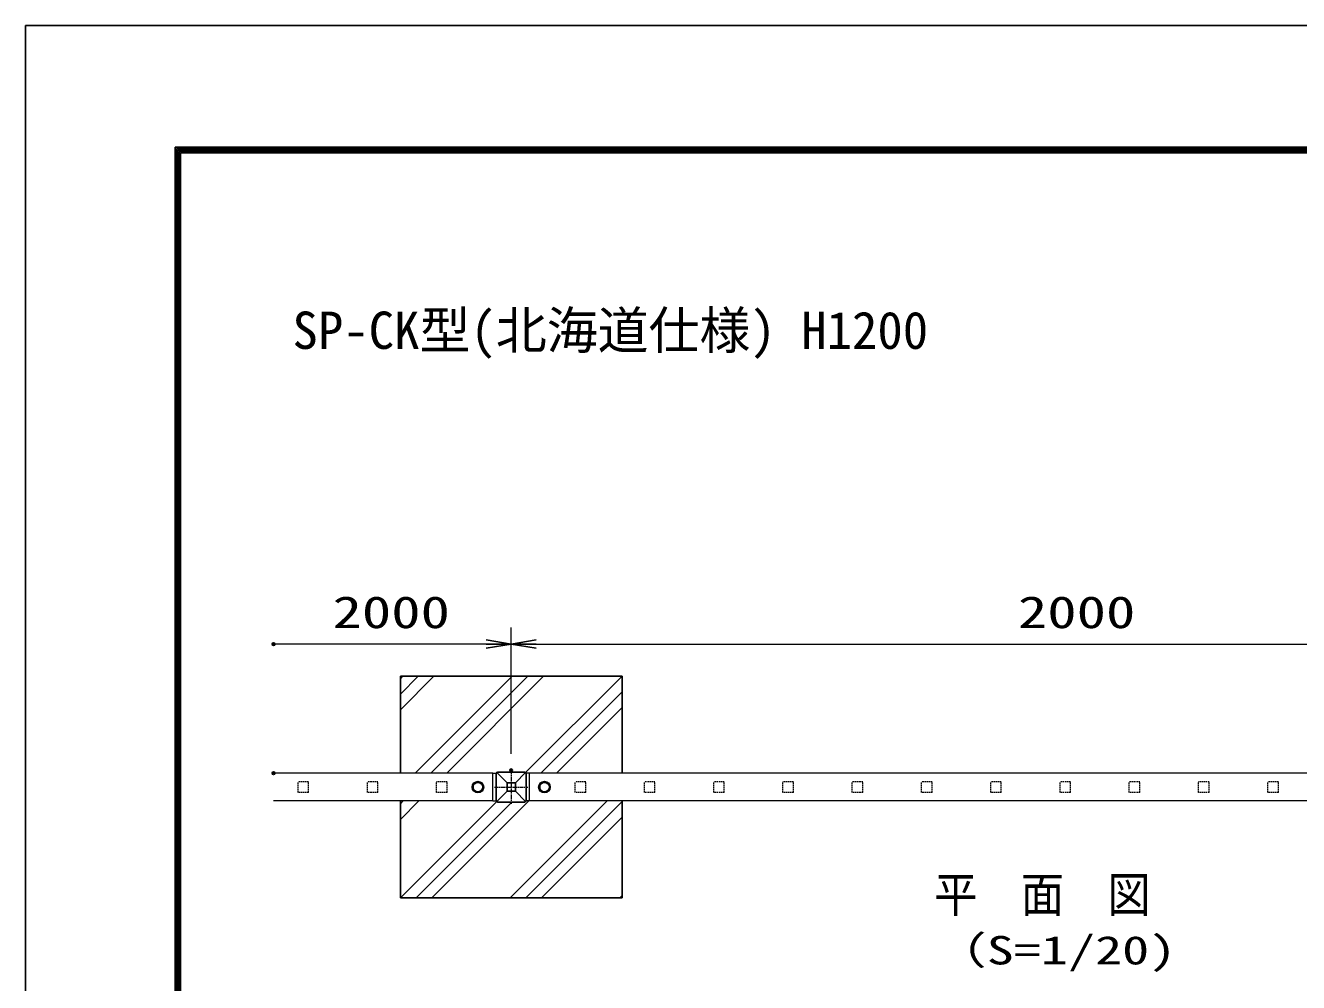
# Model space of a CAD drawing. Units: millimetres, scale not verified. Extents: x -4200 to 4200, y -2970 to 2970.
# Drawn here: x -4200 to -1902, y 1242 to 2970 of the extents above; entities that cross this region are included whole.
import ezdxf
from ezdxf.enums import TextEntityAlignment as Align

# ---------------------------------------------------------------- set-up
doc = ezdxf.new("R2010")
doc.units = ezdxf.units.MM
doc.header["$LTSCALE"] = 10
doc.header["$PDMODE"] = 32
doc.header["$PDSIZE"] = 5
doc.linetypes.add('USER1', pattern=[0.375, 0.25, -0.125])
doc.linetypes.add('USER2', pattern=[1.125, 0.75, -0.125, 0.125, -0.125])
for name, color, linetype, lineweight in [('0-0_D-TTL-TXT', 7, 'Continuous', 25), ('0-1_D-STR-TXT', 7, 'Continuous', 25), ('0-2_D-STR2', 7, 'Continuous', 13), ('0-3_D-STR3', 3, 'Continuous', 13), ('0-4_D-STR1', 1, 'Continuous', 25), ('0-5_D-BMK', 2, 'USER2', 13), ('0-6_D-STR-DIM', 7, 'Continuous', 13), ('0-7_0', 7, 'Continuous', 25), ('0-9_D-STR4', 7, 'Continuous', 25), ('0-C_D-TTL', 7, 'Continuous', 25)]:
    doc.layers.add(name, color=color, linetype=linetype, lineweight=lineweight)
doc.layers.add('0-8_Defpoints', color=8, linetype='Continuous')
doc.styles.add('ＭＳ ゴシック', font='')
doc.styles.get('ＭＳ ゴシック').set_extended_font_data('MS Gothic')

# ---------------------------------------------------------------- blocks, each defined once
blk = doc.blocks.new('DARROWS')
at = {"layer": '0-7_0'}
blk.add_line((0, 0), (-9.991, 0), dxfattribs=at)
blk.add_lwpolyline([(-10, -1.667), (0, 0), (-10, 1.667)], dxfattribs=at)

msp = doc.modelspace()

# ---------------------------------------------------------------- linework, layer by layer
at = {"layer": '0-2_D-STR2', "linetype": 'USER1'}
for p, q in [((-3688.59, 1604.85), (-3707.59, 1604.85)), ((-3707.59, 1585.85), (-3707.59, 1604.85)), ((-3688.59, 1585.85), (-3707.59, 1585.85)), ((-3688.59, 1585.85), (-3688.59, 1604.85)), ((-3563.59, 1604.85), (-3582.59, 1604.85)), ((-3582.59, 1585.85), (-3582.59, 1604.85)), ((-3563.59, 1585.85), (-3582.59, 1585.85)), ((-3563.59, 1585.85), (-3563.59, 1604.85)), ((-3438.59, 1604.85), (-3457.59, 1604.85)), ((-3457.59, 1585.85), (-3457.59, 1604.85)), ((-3438.59, 1585.85), (-3457.59, 1585.85)), ((-3438.59, 1585.85), (-3438.59, 1604.85)), ((-3188.59, 1604.85), (-3207.59, 1604.85)), ((-3207.59, 1585.85), (-3207.59, 1604.85)), ((-3188.59, 1585.85), (-3207.59, 1585.85)), ((-3188.59, 1585.85), (-3188.59, 1604.85)), ((-3063.59, 1604.85), (-3082.59, 1604.85)), ((-3082.59, 1585.85), (-3082.59, 1604.85)), ((-3063.59, 1585.85), (-3082.59, 1585.85)), ((-3063.59, 1585.85), (-3063.59, 1604.85)), ((-2938.59, 1604.85), (-2957.59, 1604.85)), ((-2957.59, 1585.85), (-2957.59, 1604.85)), ((-2938.59, 1585.85), (-2957.59, 1585.85)), ((-2938.59, 1585.85), (-2938.59, 1604.85)), ((-2813.59, 1604.85), (-2832.59, 1604.85)), ((-2832.59, 1585.85), (-2832.59, 1604.85)), ((-2813.59, 1585.85), (-2832.59, 1585.85)), ((-2813.59, 1585.85), (-2813.59, 1604.85)), ((-2688.59, 1604.85), (-2707.59, 1604.85)), ((-2707.59, 1585.85), (-2707.59, 1604.85)), ((-2688.59, 1585.85), (-2707.59, 1585.85)), ((-2688.59, 1585.85), (-2688.59, 1604.85)), ((-2563.59, 1604.85), (-2582.59, 1604.85)), ((-2582.59, 1585.85), (-2582.59, 1604.85)), ((-2563.59, 1585.85), (-2582.59, 1585.85)), ((-2563.59, 1585.85), (-2563.59, 1604.85)), ((-2438.59, 1604.85), (-2457.59, 1604.85)), ((-2457.59, 1585.85), (-2457.59, 1604.85)), ((-2438.59, 1585.85), (-2457.59, 1585.85)), ((-2438.59, 1585.85), (-2438.59, 1604.85)), ((-2313.59, 1604.85), (-2332.59, 1604.85)), ((-2332.59, 1585.85), (-2332.59, 1604.85)), ((-2313.59, 1585.85), (-2332.59, 1585.85)), ((-2313.59, 1585.85), (-2313.59, 1604.85)), ((-2188.59, 1604.85), (-2207.59, 1604.85)), ((-2207.59, 1585.85), (-2207.59, 1604.85)), ((-2188.59, 1585.85), (-2207.59, 1585.85)), ((-2188.59, 1585.85), (-2188.59, 1604.85)), ((-2063.59, 1604.85), (-2082.59, 1604.85)), ((-2082.59, 1585.85), (-2082.59, 1604.85)), ((-2063.59, 1585.85), (-2082.59, 1585.85)), ((-2063.59, 1585.85), (-2063.59, 1604.85)), ((-1938.59, 1604.85), (-1957.59, 1604.85)), ((-1957.59, 1585.85), (-1957.59, 1604.85)), ((-1938.59, 1585.85), (-1957.59, 1585.85)), ((-1938.59, 1585.85), (-1938.59, 1604.85))]:
    msp.add_line(p, q, dxfattribs=at)
at = {"layer": '0-2_D-STR2'}
msp.add_line((-3356.09, 1570.35), (-3751.98, 1570.35), dxfattribs=at)
for points in [[(-3356.09, 1570.35), (-3356.09, 1620.35), (-3751.98, 1620.35)], [(-1356.09, 1570.35), (-1356.09, 1620.35), (-3290.09, 1620.35)], [(-1356.09, 1570.35), (-3290.09, 1570.35), (-3290.09, 1620.35)]]:
    msp.add_lwpolyline(points, dxfattribs=at)
at = {"layer": '0-3_D-STR3'}
for p, q in [((-3356.09, 1620.35), (-3349.92, 1620.35)), ((-3290.09, 1620.35), (-3296.26, 1620.35)), ((-3383.09, 1605.15), (-3391.59, 1600.24)), ((-3391.59, 1600.24), (-3391.59, 1590.46)), ((-3383.09, 1585.55), (-3391.59, 1590.46)), ((-3383.09, 1605.15), (-3374.59, 1600.24)), ((-3383.09, 1585.55), (-3374.59, 1590.46)), ((-3374.59, 1600.24), (-3374.59, 1590.46)), ((-3263.09, 1605.15), (-3271.59, 1600.24)), ((-3271.59, 1600.24), (-3271.59, 1590.46)), ((-3263.09, 1585.55), (-3271.59, 1590.46)), ((-3263.09, 1605.15), (-3254.59, 1600.24)), ((-3263.09, 1585.55), (-3254.59, 1590.46)), ((-3254.59, 1600.24), (-3254.59, 1590.46)), ((-3356.09, 1570.35), (-3349.92, 1570.35)), ((-3290.09, 1570.35), (-3296.26, 1570.35))]:
    msp.add_line(p, q, dxfattribs=at)
for centre, radius in [((-3383.09, 1595.35), 10.5), ((-3383.09, 1595.35), 8.5), ((-3263.09, 1595.35), 10.5), ((-3263.09, 1595.35), 8.5)]:
    msp.add_circle(centre, radius, dxfattribs=at)
at = {"layer": '0-4_D-STR1'}
for p, q in [((-3350.09, 1619.35), (-3350.09, 1571.35)), ((-3349.21, 1621.47), (-3330.59, 1602.85)), ((-3347.09, 1622.35), (-3299.09, 1622.35)), ((-3315.59, 1602.85), (-3296.97, 1621.47)), ((-3296.09, 1619.35), (-3296.09, 1571.35)), ((-3349.21, 1569.23), (-3330.59, 1587.85)), ((-3330.59, 1602.85), (-3330.59, 1587.85)), ((-3330.59, 1602.85), (-3315.59, 1602.85)), ((-3330.59, 1587.85), (-3315.59, 1587.85)), ((-3315.59, 1602.85), (-3315.59, 1587.85)), ((-3296.97, 1569.23), (-3315.59, 1587.85)), ((-3347.09, 1568.35), (-3299.09, 1568.35))]:
    msp.add_line(p, q, dxfattribs=at)
for centre, start, end in [((-3347.09, 1619.35), 90, 180), ((-3299.09, 1619.35), 0, 90), ((-3347.09, 1571.35), 180, 270), ((-3299.09, 1571.35), 270, 0)]:
    msp.add_arc(centre, 3, start, end, dxfattribs=at)
at = {"layer": '0-5_D-BMK'}
for p, q in [((-3323.09, 1625.58), (-3323.09, 1565.13)), ((-3353.32, 1595.35), (-3292.87, 1595.35))]:
    msp.add_line(p, q, dxfattribs=at)
at = {"layer": '0-6_D-STR-DIM'}
for p, q in [((-3323.09, 1655.58), (-3323.09, 1883.53)), ((-3323.09, 1655.58), (-3323.09, 1883.53)), ((-3368.09, 1853.53), (-3751.98, 1853.53)), ((-3278.09, 1853.53), (-1368.09, 1853.53))]:
    msp.add_line(p, q, dxfattribs=at)
at = {"layer": '0-8_Defpoints'}
for p in [(-3751.98, 1853.53), (-3751.98, 1620.35), (-3323.09, 1625.58)]:
    msp.add_point(p, dxfattribs=at)
at = {"layer": '0-9_D-STR4'}
for p, q in [((-3523.09, 1795.35), (-3123.09, 1795.35)), ((-3523.09, 1620.35), (-3523.09, 1795.35)), ((-3523.09, 1791.33), (-3519.07, 1795.35)), ((-3523.09, 1763.05), (-3490.79, 1795.35)), ((-3523.09, 1734.76), (-3462.5, 1795.35)), ((-3496.08, 1620.35), (-3321.08, 1795.35)), ((-3467.8, 1620.35), (-3292.8, 1795.35)), ((-3439.51, 1620.35), (-3264.51, 1795.35)), ((-3296.97, 1621.47), (-3123.09, 1795.35)), ((-3123.09, 1620.35), (-3123.09, 1795.35)), ((-3269.81, 1620.35), (-3123.09, 1767.07)), ((-3241.52, 1620.35), (-3123.09, 1738.78)), ((-3523.09, 1395.35), (-3523.09, 1570.35)), ((-3523.09, 1565.06), (-3517.8, 1570.35)), ((-3523.09, 1536.77), (-3489.51, 1570.35)), ((-3523.09, 1395.35), (-3349.21, 1569.23)), ((-3494.81, 1395.35), (-3321.81, 1568.35)), ((-3466.52, 1395.35), (-3291.52, 1570.35)), ((-3325.1, 1395.35), (-3150.1, 1570.35)), ((-3296.82, 1395.35), (-3123.09, 1569.08)), ((-3123.09, 1395.35), (-3123.09, 1570.35)), ((-3268.53, 1395.35), (-3123.09, 1540.79)), ((-3523.09, 1395.35), (-3123.09, 1395.35)), ((-3127.11, 1395.35), (-3123.09, 1399.37))]:
    msp.add_line(p, q, dxfattribs=at)
at = {"layer": '0-C_D-TTL', "color": 2}
msp.add_lwpolyline([(-4199.68, 2970.23), (4200.32, 2970.23), (4200.32, -2969.77), (-4199.68, -2969.77)], close=True, dxfattribs=at)
at = {"layer": '0-C_D-TTL'}
for points in [[(-3929.68, 2750.23), (3930.32, 2750.23), (3930.32, -2749.77), (-3929.68, -2749.77)], [(-3927.18, 2747.73), (3927.82, 2747.73), (3927.82, -2747.27), (-3927.18, -2747.27)], [(-3924.68, 2745.23), (3925.32, 2745.23), (3925.32, -2744.77), (-3924.68, -2744.77)], [(-3922.18, 2742.73), (3922.82, 2742.73), (3922.82, -2742.27), (-3922.18, -2742.27)], [(-3919.68, 2740.23), (3920.32, 2740.23), (3920.32, -2739.77), (-3919.68, -2739.77)]]:
    msp.add_lwpolyline(points, close=True, dxfattribs=at)

# ---------------------------------------------------------------- block references
at = {"layer": '0-6_D-STR-DIM', "xscale": 4.5, "yscale": 4.5}
msp.add_blockref('DARROWS', (-3323.09, 1853.53), dxfattribs=at)
at = {"layer": '0-6_D-STR-DIM', "xscale": 4.5, "yscale": 4.5, "rotation": 180}
msp.add_blockref('DARROWS', (-3323.09, 1853.53), dxfattribs=at)

# ---------------------------------------------------------------- texts
at = {"layer": '0-0_D-TTL-TXT', "style": 'ＭＳ ゴシック'}
msp.add_text('SP-CK型(北海道仕様) H1200', height=67.38, dxfattribs=at).set_placement((-3717.82, 2366.13), align=Align.BOTTOM_LEFT)
at = {"layer": '0-1_D-STR-TXT', "style": 'ＭＳ ゴシック'}
for s, height, width, p in [('平\u3000面\u3000図', 63.67, 0.9, (-2559.66, 1350.36)), ('（S=1/20)', 51.3, 1.4, (-2562.78, 1259.8))]:
    msp.add_text(s, height=height, dxfattribs=dict(at, width=width)).set_placement(p, align=Align.BOTTOM_LEFT)
at = {"layer": '0-6_D-STR-DIM', "style": 'ＭＳ ゴシック', "width": 1.35}
for p in [(-3645.54, 1864.92), (-2408.59, 1864.92)]:
    msp.add_text('2000', height=57.7, dxfattribs=at).set_placement(p, align=Align.BOTTOM_LEFT)

doc.saveas('drawing.dxf')
